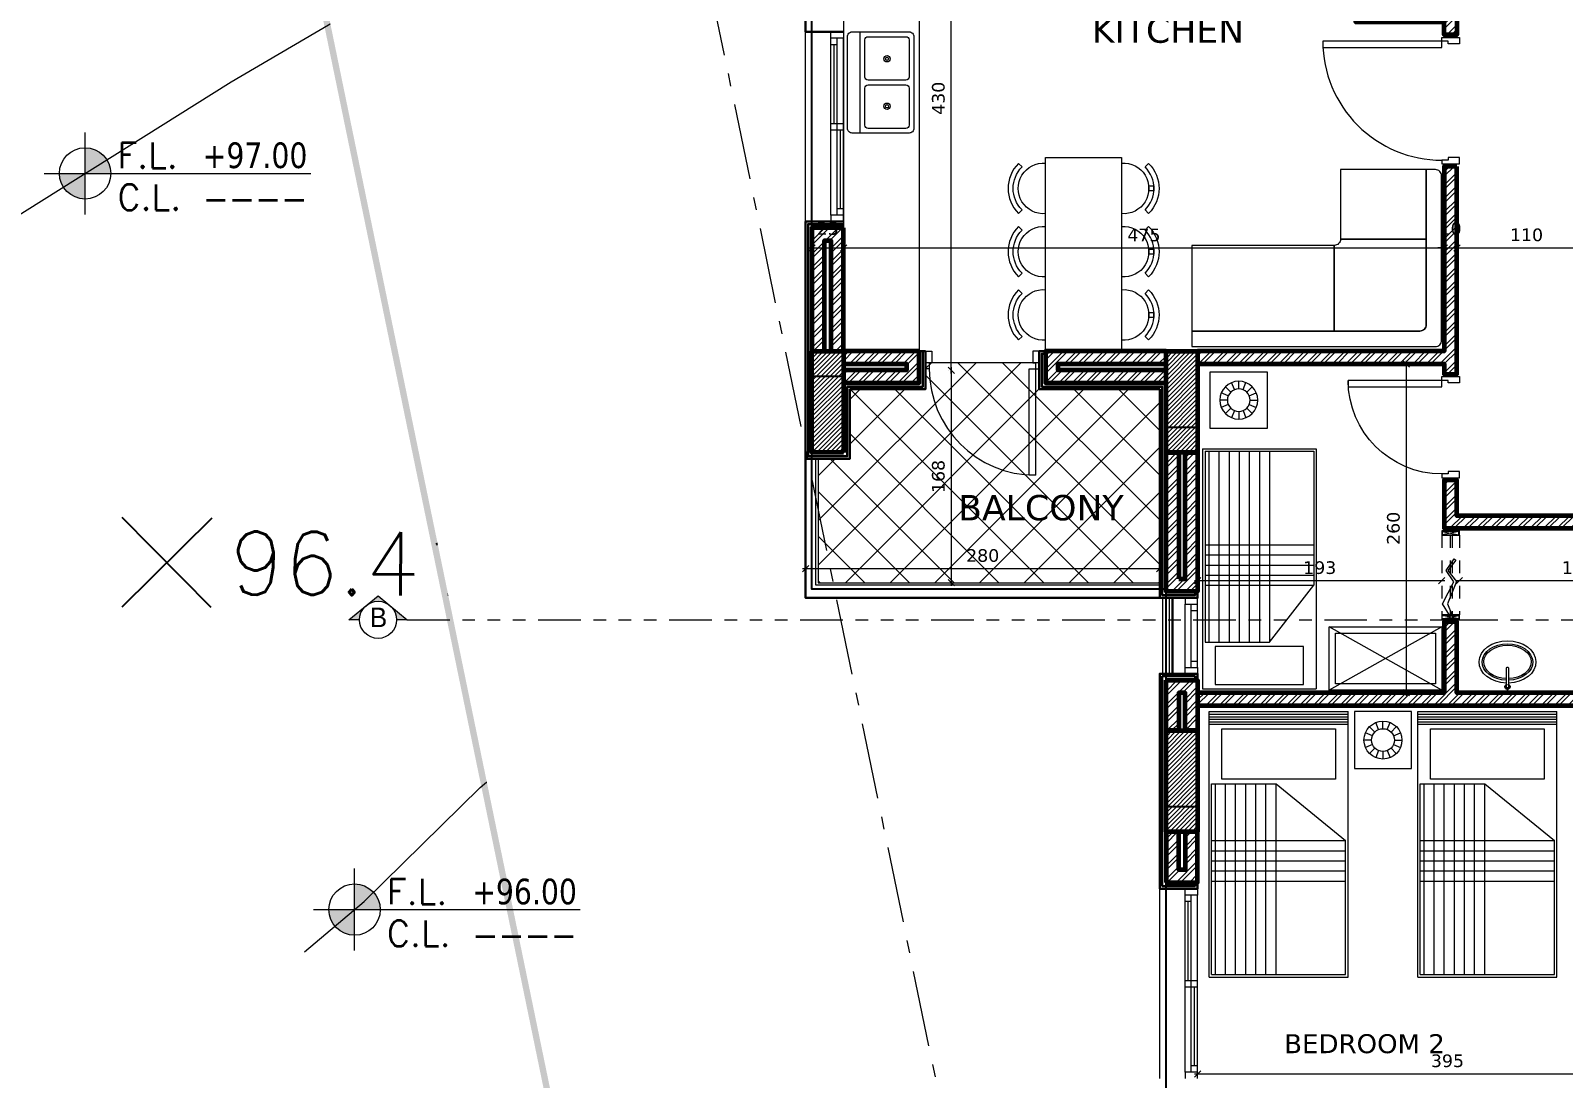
# Model space of a CAD drawing. Header units: inches. Extents: x -48 to 777, y -156 to 510.
# Drawn here: x 286.8 to 298.92, y 138.11 to 146.39 of the extents above; entities that cross this region are included whole.
import ezdxf
from ezdxf.enums import TextEntityAlignment as Align

# ---------------------------------------------------------------- set-up
doc = ezdxf.new("R2010")
doc.units = ezdxf.units.IN
doc.header["$MEASUREMENT"] = 0
doc.set_wipeout_variables(frame=1)
for name, pattern in [('ACAD_ISO06W100', [36, 24, -3, 0, -3, 0, -3, 0, -3]), ('ACAD_ISO10W100', [18, 12, -3, 0, -3]), ('HIDDEN', [0.375, 0.25, -0.125]), ('HIDDEN2', [0.1875, 0.125, -0.0625]), ('NUHA', [1.45, 0.75, -0.25, 0.2, -0.25])]:
    doc.linetypes.add(name, pattern=pattern)
doc.layers.get('Defpoints').update_dxf_attribs({"lineweight": 5})
for name, color, linetype, lineweight in [('A-AXIS', 253, 'ACAD_ISO10W100', 5), ('A-DIM', 9, 'Continuous', 5), ('A-DOORS', 38, 'Continuous', 20), ('A-FURN1', 211, 'Continuous', 15), ('A-HIDDEN', 254, 'HIDDEN', 5), ('A-LEVELS', 139, 'Continuous', 20), ('A-LIMIT LOT', 235, 'ACAD_ISO10W100', 20), ('A-PILLARS', 1, 'Continuous', 60), ('A-PROJECTION1', 6, 'Continuous', 30), ('A-SANITARY', 120, 'Continuous', 5), ('A-SIGNS1', 20, 'Continuous', 15), ('A-SIGNS2', 30, 'Continuous', 15), ('A-TEXT', 50, 'Continuous', 15), ('A-WALLS', 7, 'Continuous', 60), ('A-WINDOWS', 4, 'Continuous', 20), ('C-STONE', 42, 'Continuous', 30), ('C-WOOD', 28, 'Continuous', 30), ('D-GLASS', 171, 'Continuous', 20), ('D-STONE', 52, 'Continuous', 20), ('D-WOOD', 32, 'Continuous', 20), ('H-PILLARS', 61, 'Continuous', 5), ('H-TILING', 54, 'Continuous', 5), ('H-WALLS', 51, 'Continuous', 5), ('modificat', 127, 'Continuous', 15)]:
    doc.layers.add(name, color=color, linetype=linetype, lineweight=lineweight)
doc.layers.add('HH-GREY', color=253, linetype='Continuous', lineweight=5, true_color=0x828282)
for name, color, linetype in [('pts pc', 7, 'Continuous'), ('str-columns', 3, 'Continuous'), ('str-first-slab', 5, 'Continuous'), ('str-second-slab', 5, 'Continuous')]:
    doc.layers.add(name, color=color, linetype=linetype)
doc.styles.add('2mm', font='simplex.shx', dxfattribs={"height": 0.5})
doc.styles.add('ROMAND', font='verdana.ttf')
doc.styles.add('ROMANS', font='romans__.ttf', dxfattribs={"height": 0.14})
doc.styles.add('Stretch', font='GOTHIC.TTF', dxfattribs={"width": 0.75, "height": 0.2})
doc.dimstyles.new('M-1.50', dxfattribs={"dimtxt": 0.1, "dimasz": 0.05, "dimexe": 0.025, "dimexo": 0.025, "dimgap": 0.05, "dimtad": 1, "dimlfac": 100, "dimrnd": 0.5, "dimzin": 9, "dimdsep": 46, "dimtxsty": 'ROMAND', "dimblk": 'OBLIQUE', "dimcen": 1, "dimdle": 0.025, "dimclrd": 256, "dimclre": 256, "dimclrt": 2, "dimadec": 0, "dimazin": 0, "dimtfac": 0.666667, "dimtmove": 2, "dimatfit": 3, "dimfxl": 0.04, "dimtolj": 1, "dimtzin": 5, "dimlwd": -1, "dimlwe": -1, "dimarcsym": 0})
pattern_1 = [(45, (-242.49175, -175.21088), (-0.053033009, 0.053033009), []), (45, (-242.4564, -175.21088), (-0.053033009, 0.053033009), [])]

# ---------------------------------------------------------------- blocks, each defined once
blk = doc.blocks.new('gkjhg')
at = {"layer": 'A-FURN1', "extrusion": (0, 0, -1)}
for p, q in [((566.88, 146.17), (568.98, 146.17)), ((566.88, 146.17), (566.88, 145.07)), ((568.98, 146.17), (568.98, 145.07)), ((566.9, 146.15), (566.9, 145.09)), ((566.9, 146.15), (568.41, 146.15)), ((568.41, 146.15), (568.41, 145.64)), ((568.445, 146.07), (568.845, 146.07)), ((568.445, 145.17), (568.445, 146.07)), ((568.845, 146.07), (568.845, 145.17)), ((568.41, 145.64), (567.96, 145.09)), ((566.88, 145.07), (568.98, 145.07)), ((566.9, 145.09), (567.96, 145.09)), ((568.845, 145.17), (568.445, 145.17))]:
    blk.add_line(p, q, dxfattribs=at)
at = {"layer": 'HH-GREY', "extrusion": (0, 0, -1)}
for p, q in [((568.88, 146.17), (568.88, 145.07)), ((568.9, 146.17), (568.9, 145.07)), ((568.92, 146.17), (568.92, 145.07)), ((568.94, 146.17), (568.94, 145.07)), ((568.96, 146.17), (568.96, 145.07)), ((566.9, 146.12), (568.41, 146.12)), ((566.9, 146.04), (568.41, 146.04)), ((567.64, 146.15), (567.64, 145.09)), ((567.72, 146.15), (567.72, 145.09)), ((567.8, 146.15), (567.8, 145.09)), ((567.88, 146.15), (567.88, 145.09)), ((567.96, 146.15), (567.96, 145.09)), ((566.9, 145.96), (568.41, 145.96)), ((566.9, 145.88), (568.41, 145.88)), ((566.9, 145.8), (568.41, 145.8)), ((566.9, 145.72), (568.41, 145.72)), ((566.9, 145.64), (568.41, 145.64))]:
    blk.add_line(p, q, dxfattribs=at)
blk = doc.blocks.new('dzhgjfcgxbf')
for p, q in [((631.519, 370.207), (631.426, 370.245)), ((631.551, 370.256), (631.481, 370.326)), ((631.6, 370.288), (631.562, 370.381)), ((631.657, 370.3), (631.657, 370.4)), ((631.715, 370.288), (631.753, 370.381)), ((631.764, 370.256), (631.834, 370.326)), ((631.796, 370.207), (631.888, 370.245)), ((631.507, 370.15), (631.407, 370.15)), ((631.519, 370.092), (631.426, 370.054)), ((631.551, 370.044), (631.481, 369.973)), ((631.764, 370.044), (631.834, 369.973)), ((631.796, 370.092), (631.888, 370.054)), ((631.807, 370.15), (631.907, 370.15)), ((631.6, 370.011), (631.562, 369.919)), ((631.657, 370), (631.657, 369.9)), ((631.715, 370.011), (631.753, 369.919))]:
    blk.add_line(p, q)
for radius in [0.25, 0.15]:
    blk.add_circle((631.657, 370.15), radius)
blk = doc.blocks.new('*U26')
for p, q in [((50, 100), (550, 100)), ((50, 50), (550, 50)), ((50, 0), (550, 0)), ((500, 50), (500, 0))]:
    blk.add_line(p, q)
for points in [[(0, 100), (50, 100), (50, 0), (0, 0)], [(100, 50), (100, 0)], [(600, 100), (550, 100), (550, 0), (600, 0)]]:
    blk.add_lwpolyline(points)
blk = doc.blocks.new('43535423')
for p, q in [((4445437, 161855), (4445463, 161986)), ((4445437, 161986), (4445463, 161855)), ((4446097, 161851), (4446097, 161991)), ((4446128, 161855), (4446102, 161986)), ((4446128, 161986), (4446102, 161855))]:
    blk.add_line(p, q)
at = {"linetype": 'HIDDEN2'}
for p, q in [((4445467, 161991), (4446097, 161991)), ((4445467, 161924), (4446097, 161924)), ((4445467, 161907), (4446097, 161907)), ((4445467, 161851), (4446097, 161851))]:
    blk.add_line(p, q, dxfattribs=at)
for points in [[(4445432, 161851), (4445432, 161991), (4445467, 161991), (4445467, 161851)], [(4445437, 161855), (4445437, 161986), (4445463, 161986), (4445463, 161855)], [(4446097, 161851), (4446097, 161991), (4446132, 161991), (4446132, 161851)], [(4446128, 161855), (4446128, 161986), (4446102, 161986), (4446102, 161855)]]:
    blk.add_lwpolyline(points, close=True)
blk.add_lwpolyline([(4445665, 161878), (4445747, 161943), (4445833, 161875), (4446010, 161945), (4446094, 161912), (4446100, 161928), (4446010, 161984), (4445836, 161895), (4445747, 161956), (4445654, 161891), (4445665, 161878)])
blk.add_circle((4446097, 161920), 4.38)
blk = doc.blocks.new('*U25')
for p, q in [((50, 100), (1450, 100)), ((50, 50), (1450, 50)), ((50, 0), (1450, 0)), ((100, 100), (100, 50)), ((100, 75), (725, 75)), ((725, 0), (725, 100)), ((775, 0), (775, 100)), ((775, 25), (1400, 25)), ((1400, 0), (1400, 50))]:
    blk.add_line(p, q)
for points in [[(0, 100), (50, 100), (50, 0), (0, 0)], [(1500, 100), (1450, 100), (1450, 0), (1500, 0)]]:
    blk.add_lwpolyline(points)
blk = doc.blocks.new('*U36')
for points in [[(130, -160), (100, -160), (100, -20), (150, -20), (150, -110), (130, -110), (130, -160)], [(1070, -160), (1100, -160), (1100, -20), (1050, -20), (1050, -110), (1070, -110), (1070, -160)], [(180, -1100), (180, -160), (130, -160), (130, -1100)]]:
    blk.add_lwpolyline(points, close=True)
blk.add_arc((130, -160), 940, 270, 0)
blk = doc.blocks.new('*U38')
for points in [[(130, -160), (100, -160), (100, -20), (150, -20), (150, -110), (130, -110), (130, -160)], [(870, -160), (900, -160), (900, -20), (850, -20), (850, -110), (870, -110), (870, -160)], [(820, -900), (820, -160), (870, -160), (870, -900)]]:
    blk.add_lwpolyline(points, close=True)
blk.add_arc((870, -160), 740, 180, 270)
blk = doc.blocks.new('*U35')
for points in [[(130, -160), (100, -160), (100, -20), (150, -20), (150, -110), (130, -110), (130, -160)], [(970, -160), (1000, -160), (1000, -20), (950, -20), (950, -110), (970, -110), (970, -160)], [(920, -1000), (920, -160), (970, -160), (970, -1000)]]:
    blk.add_lwpolyline(points, close=True)
blk.add_arc((970, -160), 840, 180, 270)
blk = doc.blocks.new('xcjvhcghfngf')
at = {"layer": 'A-FURN1'}
blk.add_line((538.473, 319.905), (538.473, 319.105), dxfattribs=at)
at = {"layer": 'A-FURN1', "extrusion": (0, 0, -1)}
blk.add_lwpolyline([(-538.473, 319.105), (-540.398, 319.105, -0.414214), (-540.448, 319.155), (-540.448, 320.455, -0.414214), (-540.398, 320.505), (-540.326, 320.505), (-540.326, 319.278, 0.414214), (-540.276, 319.228), (-538.473, 319.228)], format="xyb", dxfattribs=at)
blk.add_lwpolyline([(-540.326, 319.955), (-540.326, 320.505), (-539.648, 320.505), (-539.648, 319.955)], close=True, dxfattribs=at)
blk.add_lwpolyline([(-539.598, 319.228), (-540.276, 319.228, -0.414214), (-540.326, 319.278), (-540.326, 319.955), (-539.648, 319.955, 0.414214), (-539.598, 319.905)], format="xyb", close=True, dxfattribs=at)
blk.add_lwpolyline([(-538.473, 319.228), (-539.598, 319.228), (-539.598, 319.905), (-538.473, 319.905)], dxfattribs=at)
blk = doc.blocks.new('gchxfd')
blk.add_line((330.526, -18.61), (330.526, -17.81))
for points in [[(330.463, -18.61, -0.414214), (330.426, -18.573), (330.426, -17.848, -0.414214), (330.463, -17.81), (330.913, -17.81, -0.414214), (330.951, -17.848), (330.951, -18.573, -0.414214), (330.913, -18.61)], [(330.588, -18.192, -0.414214), (330.563, -18.167), (330.563, -17.873, -0.414214), (330.588, -17.848), (330.888, -17.848, -0.414214), (330.913, -17.873), (330.913, -18.167, -0.414214), (330.888, -18.192)], [(330.713, -18.023, -1), (330.763, -18.023, -1)], [(330.726, -18.023, -1), (330.751, -18.023, -1)], [(330.588, -18.573, -0.414214), (330.563, -18.548), (330.563, -18.254, -0.414214), (330.588, -18.229), (330.888, -18.229, -0.414214), (330.913, -18.254), (330.913, -18.548, -0.414214), (330.888, -18.573)], [(330.713, -18.398, -1), (330.763, -18.398, -1)], [(330.726, -18.398, -1), (330.751, -18.398, -1)]]:
    blk.add_lwpolyline(points, format="xyb", close=True)
blk = doc.blocks.new('bed 90')
at = {"layer": 'A-FURN1', "extrusion": (0, 0, -1)}
for p, q in [((556.928, 316.601), (556.928, 318.501)), ((557.828, 316.601), (557.828, 318.501)), ((557.028, 318.466), (557.028, 318.166)), ((557.728, 318.466), (557.028, 318.466)), ((557.728, 318.166), (557.728, 318.466)), ((557.298, 318.131), (556.948, 317.681)), ((557.028, 318.166), (557.728, 318.166)), ((557.808, 318.131), (557.298, 318.131)), ((557.808, 316.621), (557.808, 318.131)), ((556.948, 316.621), (556.948, 317.681)), ((557.828, 316.601), (556.928, 316.601)), ((557.808, 316.621), (556.948, 316.621))]:
    blk.add_line(p, q, dxfattribs=at)
at = {"layer": 'A-FURN1'}
blk.add_line((557.828, 318.501), (556.928, 318.501), dxfattribs=at)
at = {"layer": 'HH-GREY', "extrusion": (0, 0, -1)}
for p, q in [((557.298, 316.621), (557.298, 318.131)), ((557.378, 316.621), (557.378, 318.131)), ((557.458, 316.621), (557.458, 318.131)), ((557.538, 316.621), (557.538, 318.131)), ((557.618, 316.621), (557.618, 318.131)), ((557.698, 316.621), (557.698, 318.131)), ((557.778, 316.621), (557.778, 318.131)), ((557.808, 317.681), (556.948, 317.681)), ((557.808, 317.601), (556.948, 317.601)), ((557.808, 317.521), (556.948, 317.521)), ((557.808, 317.441), (556.948, 317.441)), ((557.808, 317.361), (556.948, 317.361))]:
    blk.add_line(p, q, dxfattribs=at)
blk = doc.blocks.new('fghjgcfd')
for points in [[(114.593, -90.621, 0.697476), (114.587, -90.654), (114.587, -90.663, -0.791584), (114.593, -90.612)], [(114.605, -90.824, -0.509087), (114.593, -90.833, -0.325305), (114.587, -90.824), (114.587, -90.638, -1), (114.605, -90.638)], [(114.605, -90.663), (114.605, -90.654, 0.697476), (114.599, -90.621), (114.599, -90.612, -0.791584)]]:
    blk.add_lwpolyline(points, format="xyb", close=True)
blk.add_lwpolyline([(114.599, -90.604), (114.593, -90.604), (114.593, -90.622), (114.599, -90.622)], close=True)
at = {"extrusion": (0, 0, -1)}
for major_axis, ratio, start_param, end_param in [((-0.28, 0), 0.75, 7.88683, 14.104318), ((-0.25, 0), 0.72, 7.890774, 14.100375), ((-0.235, 0), 0.702128, 7.893123, 14.098025)]:
    blk.add_ellipse((114.596, -90.883), major_axis=major_axis, ratio=ratio, start_param=start_param, end_param=end_param, dxfattribs=at)
blk = doc.blocks.new('_Oblique')
at = {"color": 0, "linetype": 'ByBlock', "lineweight": -2}
blk.add_line((-0.5, -0.5), (0.5, 0.5), dxfattribs=at)
blk = doc.blocks.new('*D90')
at = {"layer": 'A-DIM', "transparency": 16777216}
for p, q in [((294.079, 143.682), (294.079, 148.033)), ((294.054, 143.707), (294.054, 143.707))]:
    blk.add_line(p, q, dxfattribs=at)
at = {"layer": 'Defpoints', "color": 0, "transparency": 16777216}
for p in [(294.079, 148.008), (294.079, 148.008), (294.079, 143.707)]:
    blk.add_point(p, dxfattribs=at)
at = {"layer": 'A-DIM', "transparency": 16777216, "xscale": 0.05, "yscale": 0.05, "zscale": 0.05}
for p, rotation in [((294.079, 148.008), 90), ((294.079, 143.707), 270)]:
    blk.add_blockref('_Oblique', p, dxfattribs=dict(at, rotation=rotation))
at = {"layer": 'A-DIM', "color": 2, "transparency": 16777216, "insert": (293.977, 145.858), "char_height": 0.1, "attachment_point": 5, "rotation": 90, "style": 'ROMAND'}
blk.add_mtext('\\A1;430', dxfattribs=at)
blk = doc.blocks.new('*D91')
at = {"layer": 'A-DIM', "transparency": 16777216}
blk.add_line((294.079, 143.732), (294.079, 142.002), dxfattribs=at)
at = {"layer": 'Defpoints', "color": 0, "transparency": 16777216}
for p in [(294.079, 143.707), (294.079, 142.027), (294.079, 142.027)]:
    blk.add_point(p, dxfattribs=at)
at = {"layer": 'A-DIM', "transparency": 16777216, "xscale": 0.05, "yscale": 0.05, "zscale": 0.05}
for p, rotation in [((294.079, 143.707), 90), ((294.079, 142.027), 270)]:
    blk.add_blockref('_Oblique', p, dxfattribs=dict(at, rotation=rotation))
at = {"layer": 'A-DIM', "color": 2, "transparency": 16777216, "insert": (293.977, 142.867), "char_height": 0.1, "attachment_point": 5, "rotation": 90, "style": 'ROMAND'}
blk.add_mtext('\\A1;168', dxfattribs=at)
blk = doc.blocks.new('*D92')
at = {"layer": 'A-DIM', "transparency": 16777216}
for p, q in [((292.902, 142.138), (295.752, 142.138)), ((292.927, 142.113), (292.927, 142.113))]:
    blk.add_line(p, q, dxfattribs=at)
at = {"layer": 'Defpoints', "color": 0, "transparency": 16777216}
for p in [(292.927, 142.138), (295.727, 142.138), (295.727, 142.138)]:
    blk.add_point(p, dxfattribs=at)
at = {"layer": 'A-DIM', "transparency": 16777216, "xscale": 0.05, "yscale": 0.05, "zscale": 0.05, "rotation": 180}
blk.add_blockref('_Oblique', (292.927, 142.138), dxfattribs=at)
at = {"layer": 'A-DIM', "transparency": 16777216, "xscale": 0.05, "yscale": 0.05, "zscale": 0.05}
blk.add_blockref('_Oblique', (295.727, 142.138), dxfattribs=at)
at = {"layer": 'A-DIM', "color": 2, "transparency": 16777216, "insert": (294.327, 142.241), "char_height": 0.1, "attachment_point": 5, "style": 'ROMAND'}
blk.add_mtext('\\A1;280', dxfattribs=at)
blk = doc.blocks.new('*D93')
at = {"layer": 'A-DIM', "transparency": 16777216}
blk.add_line((296.002, 142.043), (297.982, 142.043), dxfattribs=at)
at = {"layer": 'Defpoints', "color": 0, "transparency": 16777216}
for p in [(296.027, 142.043), (297.957, 142.043), (297.957, 142.043)]:
    blk.add_point(p, dxfattribs=at)
at = {"layer": 'A-DIM', "transparency": 16777216, "xscale": 0.05, "yscale": 0.05, "zscale": 0.05, "rotation": 180}
blk.add_blockref('_Oblique', (296.027, 142.043), dxfattribs=at)
at = {"layer": 'A-DIM', "transparency": 16777216, "xscale": 0.05, "yscale": 0.05, "zscale": 0.05}
blk.add_blockref('_Oblique', (297.957, 142.043), dxfattribs=at)
at = {"layer": 'A-DIM', "color": 2, "transparency": 16777216, "insert": (296.992, 142.145), "char_height": 0.1, "attachment_point": 5, "style": 'ROMAND'}
blk.add_mtext('\\A1;193', dxfattribs=at)
blk = doc.blocks.new('*D94')
at = {"layer": 'A-DIM', "transparency": 16777216}
blk.add_line((298.072, 142.043), (300.002, 142.043), dxfattribs=at)
at = {"layer": 'Defpoints', "color": 0, "transparency": 16777216}
for p in [(298.097, 142.043), (299.977, 142.043), (299.977, 142.043)]:
    blk.add_point(p, dxfattribs=at)
at = {"layer": 'A-DIM', "transparency": 16777216, "xscale": 0.05, "yscale": 0.05, "zscale": 0.05, "rotation": 180}
blk.add_blockref('_Oblique', (298.097, 142.043), dxfattribs=at)
at = {"layer": 'A-DIM', "transparency": 16777216, "xscale": 0.05, "yscale": 0.05, "zscale": 0.05}
blk.add_blockref('_Oblique', (299.977, 142.043), dxfattribs=at)
at = {"layer": 'A-DIM', "color": 2, "transparency": 16777216, "insert": (299.037, 142.145), "char_height": 0.1, "attachment_point": 5, "style": 'ROMAND'}
blk.add_mtext('\\A1;188', dxfattribs=at)
blk = doc.blocks.new('*D96')
at = {"layer": 'A-DIM', "transparency": 16777216}
blk.add_line((297.677, 141.132), (297.677, 143.782), dxfattribs=at)
at = {"layer": 'Defpoints', "color": 0, "transparency": 16777216}
for p in [(297.677, 143.757), (297.677, 143.757), (297.677, 141.157)]:
    blk.add_point(p, dxfattribs=at)
at = {"layer": 'A-DIM', "transparency": 16777216, "xscale": 0.05, "yscale": 0.05, "zscale": 0.05}
for p, rotation in [((297.677, 143.757), 90), ((297.677, 141.157), 270)]:
    blk.add_blockref('_Oblique', p, dxfattribs=dict(at, rotation=rotation))
at = {"layer": 'A-DIM', "color": 2, "transparency": 16777216, "insert": (297.575, 142.457), "char_height": 0.1, "attachment_point": 5, "rotation": 90, "style": 'ROMAND'}
blk.add_mtext('\\A1;260', dxfattribs=at)
blk = doc.blocks.new('*D99')
at = {"layer": 'A-DIM', "transparency": 16777216}
blk.add_line((296.002, 138.142), (300.002, 138.142), dxfattribs=at)
at = {"layer": 'Defpoints', "color": 0, "transparency": 16777216}
for p in [(296.027, 138.142), (299.977, 138.142), (299.977, 138.142)]:
    blk.add_point(p, dxfattribs=at)
at = {"layer": 'A-DIM', "transparency": 16777216, "xscale": 0.05, "yscale": 0.05, "zscale": 0.05, "rotation": 180}
blk.add_blockref('_Oblique', (296.027, 138.142), dxfattribs=at)
at = {"layer": 'A-DIM', "transparency": 16777216, "xscale": 0.05, "yscale": 0.05, "zscale": 0.05}
blk.add_blockref('_Oblique', (299.977, 138.142), dxfattribs=at)
at = {"layer": 'A-DIM', "color": 2, "transparency": 16777216, "insert": (298.002, 138.245), "char_height": 0.1, "attachment_point": 5, "style": 'ROMAND'}
blk.add_mtext('\\A1;395', dxfattribs=at)
blk = doc.blocks.new('*D237')
at = {"layer": 'A-DIM', "transparency": 16777216}
for p, q in [((292.952, 144.675), (293.252, 144.675)), ((292.977, 144.619), (292.977, 144.7)), ((293.227, 144.619), (293.227, 144.7))]:
    blk.add_line(p, q, dxfattribs=at)
at = {"layer": 'Defpoints', "color": 0, "transparency": 16777216}
for p in [(292.977, 144.594), (293.227, 144.675), (293.227, 144.594)]:
    blk.add_point(p, dxfattribs=at)
at = {"layer": 'A-DIM', "transparency": 16777216, "xscale": 0.05, "yscale": 0.05, "zscale": 0.05, "rotation": 180}
blk.add_blockref('_Oblique', (292.977, 144.675), dxfattribs=at)
at = {"layer": 'A-DIM', "transparency": 16777216, "xscale": 0.05, "yscale": 0.05, "zscale": 0.05}
blk.add_blockref('_Oblique', (293.227, 144.675), dxfattribs=at)
at = {"layer": 'A-DIM', "color": 2, "transparency": 16777216, "insert": (293.102, 144.827), "char_height": 0.1, "attachment_point": 5, "style": 'ROMAND'}
blk.add_mtext('\\A1;25', dxfattribs=at)
blk = doc.blocks.new('*D238')
at = {"layer": 'A-DIM', "transparency": 16777216}
for p, q in [((293.202, 144.675), (298.002, 144.675)), ((293.227, 144.619), (293.227, 144.7)), ((297.977, 144.425), (297.977, 144.7))]:
    blk.add_line(p, q, dxfattribs=at)
at = {"layer": 'Defpoints', "color": 0, "transparency": 16777216}
for p in [(293.227, 144.594), (297.977, 144.675), (297.977, 144.4)]:
    blk.add_point(p, dxfattribs=at)
at = {"layer": 'A-DIM', "transparency": 16777216, "xscale": 0.05, "yscale": 0.05, "zscale": 0.05, "rotation": 180}
blk.add_blockref('_Oblique', (293.227, 144.675), dxfattribs=at)
at = {"layer": 'A-DIM', "transparency": 16777216, "xscale": 0.05, "yscale": 0.05, "zscale": 0.05}
blk.add_blockref('_Oblique', (297.977, 144.675), dxfattribs=at)
at = {"layer": 'A-DIM', "color": 2, "transparency": 16777216, "insert": (295.602, 144.776), "char_height": 0.1, "attachment_point": 5, "style": 'ROMAND'}
blk.add_mtext('\\A1;475', dxfattribs=at)
blk = doc.blocks.new('*D239')
at = {"layer": 'A-DIM', "transparency": 16777216}
for p, q in [((297.977, 144.675), (297.927, 144.675)), ((297.977, 144.425), (297.977, 144.7)), ((297.977, 144.675), (298.077, 144.675)), ((298.077, 144.433), (298.077, 144.7)), ((298.077, 144.675), (298.127, 144.675))]:
    blk.add_line(p, q, dxfattribs=at)
at = {"layer": 'Defpoints', "color": 0, "transparency": 16777216}
for p in [(298.077, 144.675), (297.977, 144.4), (298.077, 144.408)]:
    blk.add_point(p, dxfattribs=at)
at = {"layer": 'A-DIM', "transparency": 16777216, "xscale": 0.05, "yscale": 0.05, "zscale": 0.05}
blk.add_blockref('_Oblique', (297.977, 144.675), dxfattribs=at)
at = {"layer": 'A-DIM', "transparency": 16777216, "xscale": 0.05, "yscale": 0.05, "zscale": 0.05, "rotation": 180}
blk.add_blockref('_Oblique', (298.077, 144.675), dxfattribs=at)
at = {"layer": 'A-DIM', "color": 2, "transparency": 16777216, "insert": (298.027, 144.827), "char_height": 0.1, "attachment_point": 5, "style": 'ROMAND'}
blk.add_mtext('\\A1;10', dxfattribs=at)
blk = doc.blocks.new('*D240')
at = {"layer": 'A-DIM', "transparency": 16777216}
for p, q in [((298.052, 144.675), (299.202, 144.675)), ((298.077, 144.433), (298.077, 144.7)), ((299.177, 144.43), (299.177, 144.7))]:
    blk.add_line(p, q, dxfattribs=at)
at = {"layer": 'Defpoints', "color": 0, "transparency": 16777216}
for p in [(299.177, 144.675), (298.077, 144.408), (299.177, 144.405)]:
    blk.add_point(p, dxfattribs=at)
at = {"layer": 'A-DIM', "transparency": 16777216, "xscale": 0.05, "yscale": 0.05, "zscale": 0.05, "rotation": 180}
blk.add_blockref('_Oblique', (298.077, 144.675), dxfattribs=at)
at = {"layer": 'A-DIM', "transparency": 16777216, "xscale": 0.05, "yscale": 0.05, "zscale": 0.05}
blk.add_blockref('_Oblique', (299.177, 144.675), dxfattribs=at)
at = {"layer": 'A-DIM', "color": 2, "transparency": 16777216, "insert": (298.627, 144.777), "char_height": 0.1, "attachment_point": 5, "style": 'ROMAND'}
blk.add_mtext('\\A1;110', dxfattribs=at)
blk = doc.blocks.new('GXFHGCGFCD')
at = {"layer": 'A-SIGNS1', "linetype": 'NUHA'}
h = blk.add_hatch(color=256, dxfattribs=at)
h.paths.add_polyline_path([(90.3819, 61.3301), (90.3819, 61.1701), (90.5419, 61.1701, 0.414214)])
h.paths.add_polyline_path([(90.3819, 61.1701), (90.2219, 61.1701, 0.414214), (90.3819, 61.0101)])
at = {"layer": 'A-SIGNS1'}
for p, q in [((90.3819, 60.9141), (90.3819, 61.4261)), ((90.1259, 61.1701), (91.7898, 61.1701))]:
    blk.add_line(p, q, dxfattribs=at)
blk.add_circle((90.3819, 61.1701), 0.16, dxfattribs=at)
blk = doc.blocks.new('DGXFHXFGDFD')
at = {"layer": 'A-SIGNS1'}
blk.add_blockref('GXFHGCGFCD', (0, 0), dxfattribs=at)
at = {"layer": 'A-SIGNS2', "linetype": 'NUHA', "style": 'ROMANS'}
for s, p in [('F.L.', (90.5835, 61.2031)), ('C.L.', (90.5835, 60.9413))]:
    blk.add_text(s, height=0.16, dxfattribs=at).set_placement(p)
at = {"layer": 'A-SIGNS2', "style": 'ROMANS', "width": 0.910135, "flags": 4}
for tag, p, p2 in [('NIV.FINI', (91.1159, 61.2031), (91.7898, 61.2031)), ('NIV.BETON', (91.1159, 60.9413), (91.7898, 60.9413))]:
    blk.add_attdef(tag, text='', height=0.16, dxfattribs=at).set_placement(p, p2, align=Align.FIT)
blk = doc.blocks.new('LOT 688  TOPOGRAPHIC PLAN')
at = {"layer": 'A-LEVELS', "linetype": 'Continuous'}
for points in [[(-315996.37243, -27912.56863), (-315994.06274, -27911.11991), (-315992.89106, -27910.43137), (-315991.66476, -27909.84763), (-315991.00958, -27909.60551), (-315990.33388, -27909.42882), (-315989.65288, -27909.35354), (-315988.98183, -27909.41563), (-315988.31614, -27909.56079), (-315987.97166, -27909.58652), (-315987.6217, -27909.573), (-315986.92076, -27909.43586), (-315986.24408, -27909.1647), (-315985.62245, -27908.77482), (-315985.08664, -27908.28156), (-315984.66214, -27907.70748), (-315983.99229, -27907.54002), (-315982.70884, -27907.13172)], [(-315993.48329, -27918.0018), (-315993.01159, -27917.60335), (-315992.55258, -27917.15252), (-315992.09357, -27916.70169), (-315991.62188, -27916.30322), (-315991.12482, -27916.00948), (-315990.86281, -27915.91824), (-315990.58971, -27915.87283), (-315990.3048, -27915.87713), (-315990.01092, -27915.92436), (-315989.41109, -27916.10988), (-315988.22172, -27916.59752), (-315987.639, -27916.76802), (-315987.35147, -27916.80639), (-315987.06683, -27916.80263), (-315986.7853, -27916.74858), (-315986.50938, -27916.63741), (-315986.26012, -27916.47485), (-315986.04446, -27916.27165), (-315985.68411, -27915.78224), (-315985.36788, -27915.2469), (-315985.03521, -27914.74332), (-315984.84378, -27914.52771), (-315984.62729, -27914.34684), (-315984.12665, -27914.07836), (-315983.55729, -27913.90415), (-315982.31565, -27913.69397)]]:
    blk.add_lwpolyline(points, dxfattribs=at)
at = {"layer": 'A-LIMIT LOT', "linetype": 'Continuous', "const_width": 0.1}
blk.add_lwpolyline([(-315996.80172, -27893.57917), (-315985.1164, -27950.2257), (-315970.22923, -27937.16678), (-315964.6636, -27941.43051), (-315964.08799, -27936.87852), (-315969.32038, -27930.53073), (-315969.32038, -27896.23659), (-315996.80172, -27893.57917)], dxfattribs=at)
at = {"layer": 'pts pc', "linetype": 'Continuous'}
for points in [[(-315994.21646, -27914.5707), (-315994.92724, -27915.2739)], [(-315994.22025, -27915.27769), (-315994.92345, -27914.56691)], [(-315990.26611, -27915.26289), (-315990.97689, -27915.96609)], [(-315990.2699, -27915.96988), (-315990.9731, -27915.2591)], [(-315986.215, -27916.93263), (-315986.92578, -27917.63583)], [(-315986.21879, -27917.63962), (-315986.92199, -27916.92884)], [(-315984.58566, -27917.61838), (-315985.29644, -27918.32158)], [(-315984.58945, -27918.32537), (-315985.29265, -27917.61459)]]:
    blk.add_lwpolyline(points, dxfattribs=at)
at = {"layer": 'pts pc', "color": 1, "char_height": 0.5, "attachment_point": 1, "rotation": 359.692852, "style": '2mm'}
for s, insert, width in [('\\Fsimplex.shx;\\W1.0000000000;\\T1.0000000000;\\o\\l96.413', (-315994.07051, -27914.67499), 2.9761905), ('\\Fsimplex.shx;\\W1.0000000000;\\T1.0000000000;\\o\\l96.030', (-315990.12017, -27915.36717), 3.0714286), ('\\Fsimplex.shx;\\W1.0000000000;\\T1.0000000000;\\o\\l95.922', (-315986.06906, -27917.03692), 3.0714286), ('\\Fsimplex.shx;\\W1.0000000000;\\T1.0000000000;\\o\\l95.496', (-315984.43971, -27917.72266), 3.0714286)]:
    blk.add_mtext(s, dxfattribs=dict(at, insert=insert, width=width))
at = {"linetype": 'Continuous'}
blk.add_wipeout([(-315996.80172, -27893.57917), (-315969.32038, -27896.23659), (-315969.32038, -27930.53073), (-315964.08799, -27936.87852), (-315964.6636, -27941.43051), (-315970.22923, -27937.16678), (-315985.1164, -27950.2257)], dxfattribs=at).dxf.layer = 'A-LIMIT LOT'
at = {"layer": 'A-HIDDEN', "linetype": 'ACAD_ISO10W100', "ltscale": 0.05}
blk.add_lwpolyline([(-315992.30527, -27900.52725), (-315983.21966, -27944.57125), (-315970.69258, -27933.58259), (-315972.32038, -27931.60779), (-315972.32038, -27902.3323)], close=True, dxfattribs=at)
at = {"layer": 'A-SIGNS1'}
ref = blk.add_blockref('DGXFHXFGDFD', (-316109.74949, -27989.35903), dxfattribs=dict(at, xscale=1.267200000000003, yscale=1.267200000000003, zscale=1.267200000000003))
ref.add_attrib('NIV.FINI', '+97.00', dxfattribs={"layer": 'A-SIGNS2', "height": 0.202752, "style": 'ROMAND', "width": 0.797031}).set_placement((-315994.28747, -27911.80242), (-315993.4595, -27911.80242), align=Align.FIT)
ref.add_attrib('NIV.BETON', '----', dxfattribs={"layer": 'A-SIGNS2', "height": 0.202752, "style": 'ROMAND', "width": 1.634557}).set_placement((-315994.28747, -27912.13419), (-315993.4595, -27912.13419), align=Align.FIT)
ref = blk.add_blockref('DGXFHXFGDFD', (-316107.61854, -27995.18151), dxfattribs=dict(at, xscale=1.267200000000003, yscale=1.267200000000003, zscale=1.267200000000003))
ref.add_attrib('NIV.FINI', '+96.00', dxfattribs={"layer": 'A-SIGNS2', "height": 0.202752, "style": 'ROMAND', "width": 0.797031}).set_placement((-315992.15652, -27917.62489), (-315991.32855, -27917.62489), align=Align.FIT)
ref.add_attrib('NIV.BETON', '----', dxfattribs={"layer": 'A-SIGNS2', "height": 0.202752, "style": 'ROMAND', "width": 1.634557}).set_placement((-315992.15652, -27917.95666), (-315991.32855, -27917.95666), align=Align.FIT)
blk = doc.blocks.new('ZDGFHGCGFF')
h = blk.add_hatch(color=256)
h.paths.add_polyline_path([(94.0863, 59.8041), (94.1509, 59.726, 0.223535), (94.0863, 59.7564)])
h.paths.add_polyline_path([(94.1509, 59.726), (94.1951, 59.6725), (94.1509, 59.6191, 0.17452), (94.1701, 59.6725, 0.17452)])
h.paths.add_polyline_path([(94.0863, 59.5887, 0.223535), (94.1509, 59.6191), (94.0863, 59.541)])
for p, q in [((94.0863, 59.7564), (94.0863, 59.8041)), ((94.0863, 59.8041), (94.1951, 59.6725)), ((94.1951, 59.6725), (94.0863, 59.541)), ((94.0863, 59.541), (94.0863, 59.5887))]:
    blk.add_line(p, q)
blk.add_circle((94.0863, 59.6725), 0.0839)
blk = doc.blocks.new('ZDGFHGCJHGHFG')
at = {"layer": 'A-SIGNS1', "rotation": 90}
blk.add_blockref('ZDGFHGCGFF', (154.0776, -34.4137), dxfattribs=at)
at = {"layer": 'A-SIGNS2', "linetype": 'ACAD_ISO06W100', "ltscale": 0.01, "style": 'Stretch', "flags": 12}
blk.add_attdef('A', text='', height=0.0883, dxfattribs=at).set_placement((94.4069, 59.6837), align=Align.MIDDLE)

msp = doc.modelspace()

# ---------------------------------------------------------------- block references
at = {"layer": 'pts pc'}
msp.add_blockref('LOT 688  TOPOGRAPHIC PLAN', (316282.44716, 28057.10823), dxfattribs=at)

# ---------------------------------------------------------------- next in the draw order: hatches: boundary and pattern name
at = {"layer": 'H-PILLARS', "linetype": 'Continuous'}
h = msp.add_hatch(dxfattribs=at)
h.set_pattern_fill('ANSI31', color=256, scale=0.2)
h.set_pattern_definition([(45, (-252.391753, -169.60263), (-0.0176776695, 0.0176776695), [])])
h.paths.add_polyline_path([(293.22678, 143.05688), (292.97678, 143.05688), (292.97678, 143.85688), (293.22678, 143.85688)])
h = msp.add_hatch(dxfattribs=at)
h.set_pattern_fill('ANSI31', color=256, scale=0.2)
h.set_pattern_definition([(45, (-249.591753, -169.60263), (-0.0176776695, 0.0176776695), [])])
h.paths.add_polyline_path([(296.02678, 143.05688), (295.77678, 143.05688), (295.77678, 143.85688), (296.02678, 143.85688)])
h = msp.add_hatch(dxfattribs=at)
h.set_pattern_fill('ANSI31', color=256, scale=0.2)
h.set_pattern_definition([(45, (-249.529807, -172.60263), (-0.0176776695, 0.0176776695), [])])
h.paths.add_polyline_path([(296.02678, 140.05688), (295.77678, 140.05688), (295.77678, 140.85688), (296.02678, 140.85688)])
at = {"layer": 'H-TILING'}
h = msp.add_hatch(dxfattribs=at)
h.set_pattern_fill('ANSI37', color=256, scale=2)
h.set_pattern_definition([(45, (-242.49175, -175.21095), (-0.1767767, 0.1767767), []), (135, (-242.49175, -175.21095), (-0.1767767, -0.1767767), [])])
h.paths.add_polyline_path([(295.72678, 143.55688), (294.77459, 143.55688), (294.77459, 143.76688), (293.87459, 143.76688), (293.87459, 143.55688), (293.27678, 143.55688), (293.27678, 143.10682), (293.27678, 143.00682), (293.02678, 143.00682), (293.02678, 142.02682), (295.72678, 142.02682)])
at = {"layer": 'H-WALLS'}
h = msp.add_hatch(dxfattribs=at)
h.set_pattern_fill('ANSI32', color=256, scale=0.2)
h.set_pattern_definition(pattern_1)
h.paths.add_polyline_path([(297.27678, 148.55845), (297.47678, 148.55845), (297.47678, 148.35845), (297.37678, 148.35845), (297.37678, 146.55845), (298.07678, 146.55845), (298.07678, 146.35845), (297.97678, 146.35845), (297.97678, 146.45845), (297.27678, 146.45845)], flags=17)
h = msp.add_hatch(dxfattribs=at)
h.set_pattern_fill('ANSI32', color=256, scale=0.2)
h.set_pattern_definition(pattern_1)
h.paths.add_polyline_path([(298.07678, 145.31845), (297.97678, 145.31845), (297.97678, 143.85688), (296.02678, 143.85688), (296.02678, 143.75688), (297.97678, 143.75688), (297.97678, 143.67648), (298.07678, 143.67648)], flags=17)
h = msp.add_hatch(dxfattribs=at)
h.set_pattern_fill('ANSI32', color=256, scale=0.2)
h.set_pattern_definition(pattern_1)
h.paths.add_polyline_path([(293.22678, 144.83267), (292.97678, 144.83267), (292.97678, 143.85688), (293.07678, 143.85688), (293.07678, 144.73267), (293.12678, 144.73267), (293.12678, 143.85688), (293.22678, 143.85688)], flags=17)
h = msp.add_hatch(dxfattribs=at)
h.set_pattern_fill('ANSI32', color=256, scale=0.2)
h.set_pattern_definition(pattern_1)
h.paths.add_polyline_path([(293.82459, 143.85688), (293.22678, 143.85688), (293.22678, 143.75688), (293.72459, 143.75688), (293.72459, 143.70688), (293.22678, 143.70688), (293.22678, 143.60688), (293.82459, 143.60688)], flags=17)
h = msp.add_hatch(dxfattribs=at)
h.set_pattern_fill('ANSI32', color=256, scale=0.2)
h.set_pattern_definition(pattern_1)
h.paths.add_polyline_path([(295.77678, 143.85688), (294.82459, 143.85688), (294.82459, 143.60688), (295.77678, 143.60688), (295.77678, 143.70688), (294.92459, 143.70688), (294.92459, 143.75688), (295.77678, 143.75688)], flags=17)
h = msp.add_hatch(dxfattribs=at)
h.set_pattern_fill('ANSI32', color=256, scale=0.2)
h.set_pattern_definition(pattern_1)
h.paths.add_polyline_path([(295.87678, 142.05605), (295.92678, 142.05605), (295.92678, 142.10605), (295.92678, 143.05688), (296.02678, 143.05688), (296.02678, 142.20605), (296.02678, 141.95605), (295.77678, 141.95605), (295.77678, 142.55605), (295.77678, 143.05688), (295.87678, 143.05688)], flags=17)
h = msp.add_hatch(dxfattribs=at)
h.set_pattern_fill('ANSI32', color=256, scale=0.2)
h.set_pattern_definition(pattern_1)
h.paths.add_polyline_path([(299.97678, 142.45688), (299.97678, 141.15688), (298.07678, 141.15688), (298.07678, 141.71688), (297.97678, 141.71688), (297.97678, 141.15688), (296.02678, 141.15688), (296.02678, 141.05688), (299.97678, 141.05688), (299.97678, 138.99688), (300.07678, 138.99688), (300.07678, 142.45688), (300.15678, 142.45688), (300.15678, 142.55688), (298.07678, 142.55688), (298.07678, 142.83688), (297.97678, 142.83688), (297.97678, 142.45688)], flags=17)
h = msp.add_hatch(dxfattribs=at)
h.set_pattern_fill('ANSI32', color=256, scale=0.2)
h.set_pattern_definition(pattern_1)
h.paths.add_polyline_path([(295.77678, 141.25688), (296.02678, 141.25688), (296.02678, 140.85688), (295.92678, 140.85688), (295.92678, 141.15688), (295.87678, 141.15688), (295.87678, 140.85688), (295.77678, 140.85688)], flags=17)
h = msp.add_hatch(dxfattribs=at)
h.set_pattern_fill('ANSI32', color=256, scale=0.2)
h.set_pattern_definition(pattern_1)
h.paths.add_polyline_path([(295.77678, 139.65688), (296.02678, 139.65688), (296.02678, 140.05688), (295.92678, 140.05688), (295.92678, 139.75688), (295.87678, 139.75688), (295.87678, 140.05688), (295.77678, 140.05688)], flags=17)

# ---------------------------------------------------------------- next in the draw order: linework, layer by layer
at = {"layer": 'A-AXIS', "linetype": 'ACAD_ISO06W100', "ltscale": 0.014}
msp.add_line((289.77664, 141.73298), (313.66993, 141.73298), dxfattribs=at)
at = {"layer": 'A-FURN1', "extrusion": (0, 0, -1)}
for points in [[(-294.60986, 144.94667), (-294.63815, 144.97495, 0.41421356), (-294.63815, 145.31436), (-294.60986, 145.34265, -0.41421356)], [(-295.63932, 144.94667), (-295.61104, 144.97495, -0.41421356), (-295.61104, 145.31436), (-295.63932, 145.34265, 0.41421356)], [(-295.6805, 145.16466, 0.04173926), (-295.6805, 145.12466), (-295.64033, 145.12466, -0.05012563), (-295.64033, 145.16466)], [(-294.60986, 144.44667), (-294.63815, 144.47495, 0.41421356), (-294.63815, 144.81436), (-294.60986, 144.84265, -0.41421356)], [(-295.63932, 144.44667), (-295.61104, 144.47495, -0.41421356), (-295.61104, 144.81436), (-295.63932, 144.84265, 0.41421356)], [(-295.6805, 144.66466, 0.04173926), (-295.6805, 144.62466), (-295.64033, 144.62466, -0.05012563), (-295.64033, 144.66466)], [(-294.60986, 143.94667), (-294.63815, 143.97495, 0.41421356), (-294.63815, 144.31436), (-294.60986, 144.34265, -0.41421356)], [(-295.63932, 143.94667), (-295.61104, 143.97495, -0.41421356), (-295.61104, 144.31436), (-295.63932, 144.34265, 0.41421356)], [(-295.6805, 144.16466, 0.04173926), (-295.6805, 144.12466), (-295.64033, 144.12466, -0.05012563), (-295.64033, 144.16466)]]:
    msp.add_lwpolyline(points, format="xyb", close=True, dxfattribs=at)
for points in [[(-296.12685, 143.24568), (-296.12685, 143.69568), (-296.57685, 143.69568), (-296.57685, 143.24568)], [(-297.26685, 141.00688), (-297.26684, 140.55688), (-297.71684, 140.55688), (-297.71685, 141.00688)]]:
    msp.add_lwpolyline(points, close=True, dxfattribs=at)
for centre, start, end in [((-294.80785, 145.14466), 265.198389, 94.801611), ((-295.44133, 145.14466), 85.198389, 274.801611), ((-294.80785, 144.64466), 265.198389, 94.801611), ((-295.44133, 144.64466), 85.198389, 274.801611), ((-294.80785, 144.14466), 265.198389, 94.801611), ((-295.44133, 144.14466), 85.198389, 274.801611)]:
    msp.add_arc(centre, 0.2, start, end, dxfattribs=at)
at = {"layer": 'A-PILLARS'}
for points in [[(293.22678, 143.05688), (292.97678, 143.05688), (292.97678, 143.85688), (293.22678, 143.85688)], [(296.02678, 143.05688), (295.77678, 143.05688), (295.77678, 143.85688), (296.02678, 143.85688)], [(296.02678, 140.05688), (295.77678, 140.05688), (295.77678, 140.85688), (296.02678, 140.85688)]]:
    msp.add_lwpolyline(points, close=True, dxfattribs=at)
at = {"layer": 'A-PROJECTION1'}
msp.add_lwpolyline([(292.92678, 143.00682), (292.92678, 141.90682), (295.72678, 141.90682)], dxfattribs=at)
at = {"layer": 'A-SANITARY'}
msp.add_lwpolyline([(293.22678, 148.00844), (293.22678, 148.00844), (293.22678, 143.85688), (293.82678, 143.85688), (293.82678, 147.35844), (296.27678, 147.35844), (296.27678, 148.00844), (293.22678, 148.00844)], dxfattribs=at)
msp.add_lwpolyline([(295.42459, 145.38975), (295.42459, 143.85688), (294.82459, 143.85688), (294.82459, 145.38975)], close=True, dxfattribs=at)
at = {"layer": 'A-WALLS'}
for points in [[(297.27678, 148.55845), (297.47678, 148.55845), (297.47678, 148.35845), (297.37678, 148.35845), (297.37678, 146.55845), (298.07678, 146.55845), (298.07678, 146.35845), (297.97678, 146.35845), (297.97678, 146.45845), (297.27678, 146.45845)], [(298.07678, 145.31845), (297.97678, 145.31845), (297.97678, 143.85688), (296.02678, 143.85688), (296.02678, 143.75688), (297.97678, 143.75688), (297.97678, 143.67648), (298.07678, 143.67648)], [(293.22678, 144.83267), (292.97678, 144.83267), (292.97678, 143.85688), (293.07678, 143.85688), (293.07678, 144.73267), (293.12678, 144.73267), (293.12678, 143.85688), (293.22678, 143.85688)], [(295.77678, 143.85688), (294.82459, 143.85688), (294.82459, 143.60688), (295.77678, 143.60688), (295.77678, 143.70688), (294.92459, 143.70688), (294.92459, 143.75688), (295.77678, 143.75688)], [(295.87678, 142.05605), (295.92678, 142.05605), (295.92678, 142.10605), (295.92678, 143.05688), (296.02678, 143.05688), (296.02678, 142.20605), (296.02678, 141.95605), (295.77678, 141.95605), (295.77678, 142.55605), (295.77678, 143.05688), (295.87678, 143.05688)], [(295.77678, 141.25688), (296.02678, 141.25688), (296.02678, 140.85688), (295.92678, 140.85688), (295.92678, 141.15688), (295.87678, 141.15688), (295.87678, 140.85688), (295.77678, 140.85688)], [(295.77678, 139.65688), (296.02678, 139.65688), (296.02678, 140.05688), (295.92678, 140.05688), (295.92678, 139.75688), (295.87678, 139.75688), (295.87678, 140.05688), (295.77678, 140.05688)]]:
    msp.add_lwpolyline(points, close=True, dxfattribs=at)
at = {"layer": 'A-WALLS', "linetype": 'Continuous'}
msp.add_lwpolyline([(293.82459, 143.85688), (293.22678, 143.85688), (293.22678, 143.75688), (293.72459, 143.75688), (293.72459, 143.70688), (293.22678, 143.70688), (293.22678, 143.60688), (293.82459, 143.60688)], close=True, dxfattribs=at)
msp.add_lwpolyline([(299.97678, 142.45688), (299.97678, 141.15688), (298.07678, 141.15688), (298.07678, 141.71688), (297.97678, 141.71688), (297.97678, 141.15688), (296.02678, 141.15688), (296.02678, 141.05688), (299.97678, 141.05688), (299.97678, 138.99688), (300.07678, 138.99688), (300.07678, 142.45688), (300.15678, 142.45688), (300.15678, 142.55688), (298.07678, 142.55688), (298.07678, 142.83688), (297.97678, 142.83688), (297.97678, 142.45688), (299.97678, 142.45688)], dxfattribs=at)
at = {"layer": 'C-STONE'}
for points in [[(293.22678, 147.05844), (292.92678, 147.05844), (292.92678, 146.38267), (293.22678, 146.38267)], [(293.22678, 144.88267), (292.92678, 144.88267), (292.92678, 143.00688), (293.27678, 143.00688), (293.27678, 143.55688), (293.87459, 143.55688), (293.87459, 143.85688)], [(293.22678, 144.86267), (292.94678, 144.86267), (292.94678, 143.02688), (293.25678, 143.02688), (293.25678, 143.57688), (293.85459, 143.57688), (293.85459, 143.85688)], [(293.87459, 143.85688), (293.82459, 143.85688)]]:
    msp.add_lwpolyline(points, dxfattribs=at)
at = {"layer": 'C-STONE', "linetype": 'Continuous'}
for points in [[(294.82459, 143.85688), (294.77459, 143.85688), (294.77459, 143.55688), (295.72678, 143.55688), (295.72678, 141.90688), (296.02678, 141.90688), (296.02678, 141.95688)], [(294.82459, 143.83688), (294.79459, 143.83688), (294.79459, 143.57688), (295.74678, 143.57688), (295.74678, 141.92688), (296.00678, 141.92688), (296.00678, 141.95688)], [(296.02678, 141.25688), (296.02678, 141.30688), (295.72678, 141.30688), (295.72678, 139.60688), (296.02678, 139.60688), (296.02678, 139.65688)], [(296.00678, 141.25688), (296.00678, 141.28688), (295.74678, 141.28688), (295.74678, 139.62688), (296.00678, 139.62688), (296.00678, 139.65688)]]:
    msp.add_lwpolyline(points, dxfattribs=at)
at = {"layer": 'C-WOOD'}
msp.add_line((295.82678, 141.30688), (295.82678, 141.90688), dxfattribs=at)
at = {"layer": 'D-GLASS'}
msp.add_lwpolyline([(295.72678, 142.00682), (293.00678, 142.00682), (293.00678, 143.00682), (293.02678, 143.00682), (293.02678, 142.02682), (295.72678, 142.02682)], dxfattribs=at)
at = {"layer": 'D-STONE', "linetype": 'Continuous'}
for p, q in [((292.92678, 144.88267), (292.92678, 146.38267)), ((294.77459, 143.76688), (293.87459, 143.76688)), ((295.72678, 138.10688), (295.72678, 139.60688))]:
    msp.add_line(p, q, dxfattribs=at)
at = {"layer": 'D-WOOD'}
msp.add_lwpolyline([(295.75178, 141.90688), (295.80178, 141.90688), (295.80178, 141.30688), (295.75178, 141.30688)], close=True, dxfattribs=at)
at = {"layer": 'modificat'}
for p, q in [((297.95678, 141.17688), (297.06678, 141.67688)), ((297.95678, 141.67688), (297.06678, 141.17688))]:
    msp.add_line(p, q, dxfattribs=at)
for points in [[(297.06678, 141.67688), (297.95678, 141.67688), (297.95678, 141.17688), (297.06678, 141.17688)], [(297.11678, 141.62688), (297.90678, 141.62688), (297.90678, 141.22688), (297.11678, 141.22688)]]:
    msp.add_lwpolyline(points, close=True, dxfattribs=at)
at = {"layer": 'str-columns'}
for points in [[(295.77678, 143.25688), (296.02678, 143.25688), (296.02678, 143.85688), (295.77678, 143.85688)], [(292.97678, 143.05688), (293.22678, 143.05688), (293.22678, 143.65688), (292.97678, 143.65688)], [(295.77678, 140.25688), (296.02678, 140.25688), (296.02678, 140.85688), (295.77678, 140.85688)]]:
    msp.add_lwpolyline(points, close=True, dxfattribs=at)
at = {"layer": 'str-first-slab'}
msp.add_lwpolyline([(295.77678, 129.60688), (295.77678, 141.97688), (292.97678, 141.97688), (292.97678, 148.30845), (292.47678, 148.30845), (292.47678, 155.70845), (296.82658, 155.70845), (296.82658, 155.05831), (299.92678, 155.05831), (299.92678, 155.05845), (300.37678, 155.05845), (300.37678, 155.05845), (301.97678, 155.05845), (301.97678, 155.05845), (302.42678, 155.05845), (302.42678, 155.05831), (305.52678, 155.05831)], dxfattribs=at)
at = {"layer": 'str-second-slab'}
msp.add_lwpolyline([(295.77678, 129.60688), (295.77678, 141.97688), (292.97678, 141.97688), (292.97678, 148.30845), (292.47678, 148.30845), (292.47678, 155.70845), (296.82658, 155.70845), (296.82658, 155.70845), (299.92678, 155.70845), (299.92678, 155.70845), (300.37678, 155.70845), (300.37678, 155.70845), (301.97678, 155.70845), (301.97678, 155.70845), (302.42678, 155.70845), (302.42678, 155.70845), (305.52678, 155.70845)], dxfattribs=at)

# ---------------------------------------------------------------- next in the draw order: block references
at = {"layer": 'A-DOORS'}
for name, p, xscale, yscale, zscale, rotation in [('*U36', (298.11678, 146.43845), 0.0009999999999906, 0.0009999999999906, 0.0009999999999906, 270), ('*U38', (298.11678, 142.75688), -0.0009999999999906, 0.0009999999999906, 0.0009999999999906, 270), ('43535423', (459.94743, 4587.86903), -0.001, 0.001, 0.001, 90)]:
    msp.add_blockref(name, p, dxfattribs=dict(at, xscale=xscale, yscale=yscale, zscale=zscale, rotation=rotation))
at = {"layer": 'A-DOORS', "xscale": 0.0009999999999906, "yscale": 0.0009999999999906, "zscale": 0.0009999999999906}
msp.add_blockref('*U35', (293.77459, 143.87688), dxfattribs=at)
at = {"layer": 'A-FURN1'}
msp.add_blockref('xcjvhcghfngf', (-242.49175, -175.21088), dxfattribs=at)
at = {"layer": 'A-FURN1', "extrusion": (0, 0, -1), "zscale": 0.5999999999999998}
for p, xscale, yscale, rotation in [((-74.26414, -235.52498), 0.5999999999999998, 0.5999999999999998, 89.99969036546206), ((-75.40414, 519.77755), -0.5999999999999998, 0.5999999999999996, 90.00030963453793)]:
    msp.add_blockref('dzhgjfcgxbf', p, dxfattribs=dict(at, xscale=xscale, yscale=yscale, rotation=rotation))
at = {"layer": 'A-FURN1'}
for name, p, rotation in [('bed 90', (853.89305, 459.68767), 180), ('gkjhg', (442.28718, -427.97274), 89.99999997265574), ('gkjhg', (443.93718, -427.97274), 89.99999997265574)]:
    msp.add_blockref(name, p, dxfattribs=dict(at, rotation=rotation))
at = {"layer": 'A-SANITARY'}
msp.add_blockref('gchxfd', (-37.16754, 164.19299), dxfattribs=at)
at = {"layer": 'A-SANITARY', "xscale": 0.8, "yscale": 0.8, "zscale": 0.8, "rotation": 179.9999999889927}
msp.add_blockref('fghjgcfd', (390.15359, 68.69333), dxfattribs=at)
at = {"layer": 'A-SIGNS1'}
ref = msp.add_blockref('ZDGFHGCJHGHFG', (124.3375, 37.30606), dxfattribs=dict(at, xscale=1.75, yscale=1.75, zscale=1.75))
ref.add_attrib('A', 'B', dxfattribs={"layer": 'A-SIGNS2', "linetype": 'ACAD_ISO06W100', "ltscale": 0.01, "height": 0.15457, "style": 'Stretch'}).set_placement((289.54954, 141.7525), align=Align.MIDDLE)
at = {"layer": 'A-WINDOWS', "yscale": 0.0009999999999906004, "zscale": 0.0009999999999906004}
for name, p, xscale, rotation in [('*U25', (293.12678, 144.88267), -0.0009999999999906004, 269.9999999971884), ('*U26', (296.02678, 141.30605), 0.0009999999999906004, 90.00000000044565), ('*U25', (295.92678, 138.10688), -0.0009999999999906004, 269.9999999971884)]:
    msp.add_blockref(name, p, dxfattribs=dict(at, xscale=xscale, rotation=rotation))

# ---------------------------------------------------------------- next in the draw order: texts
at = {"layer": 'A-TEXT', "style": 'ROMAND'}
msp.add_text('BALCONY', height=0.2, dxfattribs=at).set_placement((294.13274, 142.52003))
for s, insert, char_height, width, attachment_point in [('KITCHEN', (296.39446, 146.29308), 0.2, 2.4947222, 9), ('BEDROOM 2', (296.71096, 138.45604, -95), 0.15, 2.3447222, 1)]:
    msp.add_mtext(s, dxfattribs=dict(at, insert=insert, char_height=char_height, width=width, attachment_point=attachment_point))

# ---------------------------------------------------------------- next in the draw order: dimensions: what is measured, and where the dimension line sits
at = {"layer": 'A-DIM'}
for base, p1, p2, picture, middle in [((294.07927, 148.00844), (294.07928, 143.70688), (294.07927, 148.00844), '*D90', (293.97719, 145.85766)), ((297.67737, 143.75688), (297.67737, 141.15688), (297.67737, 143.75688), '*D96', (297.57529, 142.45688)), ((294.07928, 142.02688), (294.07928, 143.70688), (294.07928, 142.02688), '*D91', (293.97699, 142.86688))]:
    dim = msp.add_linear_dim(base=base, p1=p1, p2=p2, angle=90, dimstyle='M-1.50', dxfattribs=at)
    dim.commit()
    dim.dimension.update_dxf_attribs({"geometry": picture, "text_midpoint": middle})
for base, p1, p2, picture, middle in [((293.22678, 144.67507), (292.97678, 144.59417), (293.22678, 144.59417), '*D237', (293.10178, 144.82715)), ((297.97678, 144.67507), (293.22678, 144.59417), (297.97678, 144.40034), '*D238', (295.60178, 144.77611)), ((298.07678, 144.67507), (297.97678, 144.40034), (298.07678, 144.4076), '*D239', (298.02678, 144.82712)), ((299.17678, 144.67507), (298.07678, 144.4076), (299.17678, 144.40452), '*D240', (298.62678, 144.77712)), ((295.72678, 142.13824), (292.92678, 142.13824), (295.72678, 142.13824), '*D92', (294.32678, 142.24053)), ((297.95678, 142.04251), (296.02678, 142.04251), (297.95678, 142.04251), '*D93', (296.99178, 142.1446)), ((299.97678, 142.04251), (298.09678, 142.04251), (299.97678, 142.04251), '*D94', (299.03678, 142.1448)), ((299.97678, 138.14242), (296.02678, 138.14242), (299.97678, 138.14242), '*D99', (298.00178, 138.2445))]:
    dim = msp.add_linear_dim(base=base, p1=p1, p2=p2, dimstyle='M-1.50', dxfattribs=at)
    dim.commit()
    dim.dimension.update_dxf_attribs({"geometry": picture, "text_midpoint": middle})

doc.saveas('drawing.dxf')
